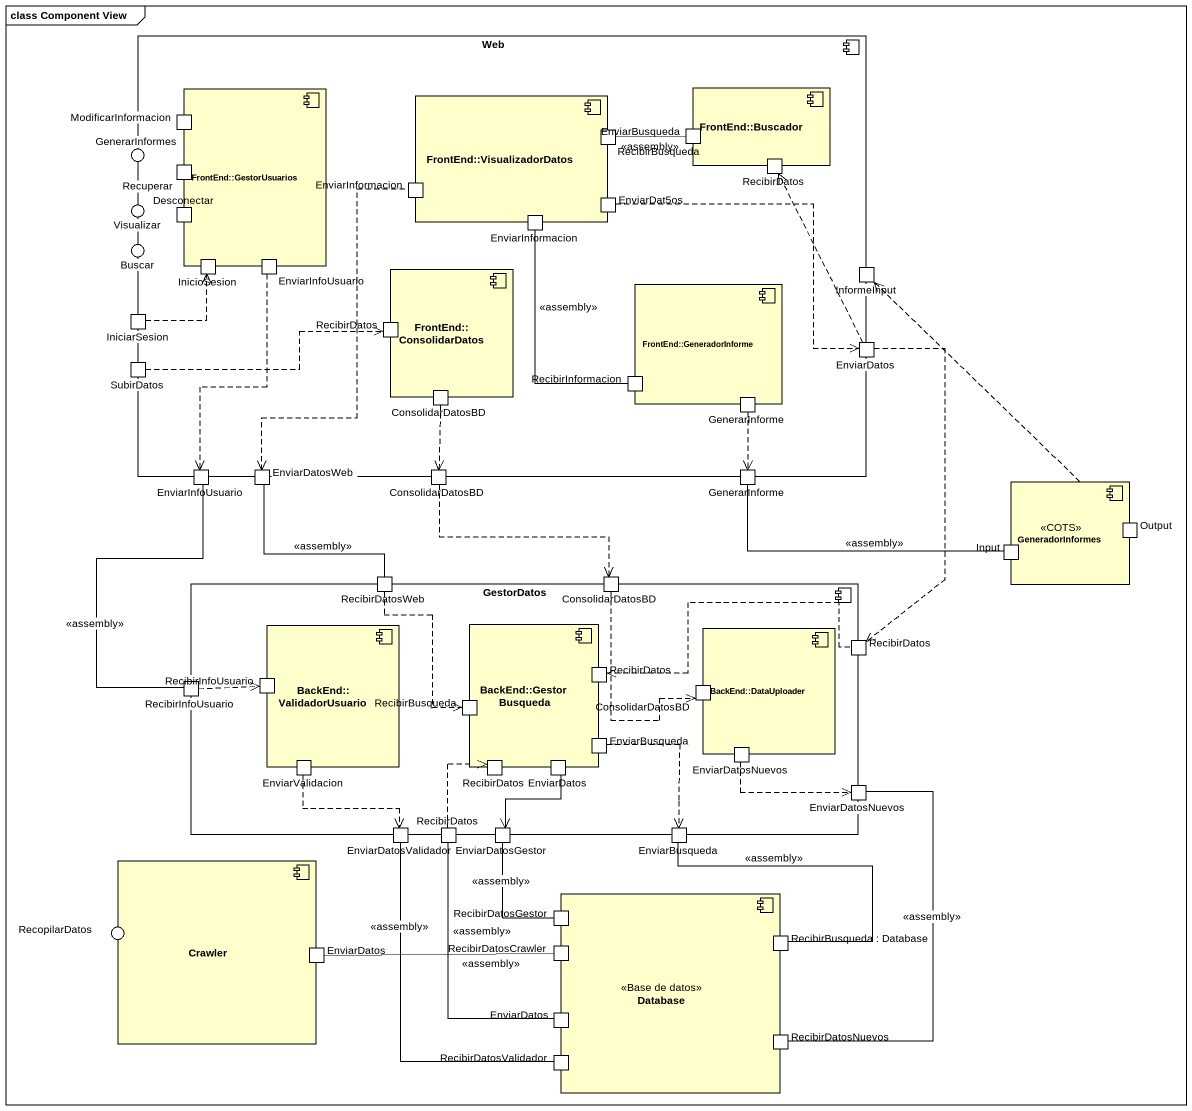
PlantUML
@startuml
mainframe class Component View
component Web {
  component "FrontEnd::GestorUsuarios" as FrontEnd_GestorUsuarios {
    port ModificarInformacion <<Port>>
    port Recuperar <<Port>>
    port Desconectar <<Port>>
    port InicioSesion
    port EnviarInfoUsuario
  }
  component "FrontEnd::Buscador" as FrontEnd_Buscador {
    port EnviarBusqueda
    port RecibirDatos
  }
  component "FrontEnd::VisualizadorDatos" as FrontEnd_VisualizadorDatos {
    port RecibirBusqueda
    port EnviarInformacion <<Port>>
    port "EnviarInformacion" as EnviarInformacion_2 <<Port>>
    port EnviarDat5os <<Port>>
  }
  component "FrontEnd::ConsolidarDatos" as FrontEnd_ConsolidarDatos {
    port "RecibirDatos" as RecibirDatos_2
    port ConsolidarDatosBD
  }
  port InformeInput
  port IniciarSesion
  component "FrontEnd::GeneradorInforme" as FrontEnd_GeneradorInforme {
    port RecibirInformacion <<Port>>
    port GenerarInforme <<Port>>
  }
  port EnviarDatos <<Port>>
  port SubirDatos
  port "EnviarInfoUsuario" as EnviarInfoUsuario_2
  port EnviarDatosWeb
  port "ConsolidarDatosBD" as ConsolidarDatosBD_2
  port "GenerarInforme" as GenerarInforme_2 <<Port>>
}
() GenerarInformes
() Visualizar
() Buscar
component GeneradorInformes <<COTS>> {
  port Output
  port Input
}
component GestorDatos {
  port RecibirDatosWeb
  port "ConsolidarDatosBD" as ConsolidarDatosBD_3
  component "BackEnd::ValidadorUsuario" as BackEnd_ValidadorUsuario {
    port "RecibirInfoUsuario" as RecibirInfoUsuario_2
    port EnviarValidacion
  }
  component "BackEnd::GestorBusqueda" as BackEnd_GestorBusqueda {
    port "RecibirDatos" as RecibirDatos_3
    port "RecibirBusqueda" as RecibirBusqueda_2
    port "RecibirDatos" as RecibirDatos_5
    port "EnviarDatos" as EnviarDatos_2 <<Port>>
    port "EnviarBusqueda" as EnviarBusqueda_2
  }
  component "BackEnd::DataUploader" as BackEnd_DataUploader {
    port "ConsolidarDatosBD" as ConsolidarDatosBD_4
    port EnviarDatosNuevos
  }
  port "RecibirDatos" as RecibirDatos_4
  port RecibirInfoUsuario
  port "EnviarDatosNuevos" as EnviarDatosNuevos_2
  port EnviarDatosValidador
  port "RecibirDatos" as RecibirDatos_6
  port EnviarDatosGestor
  port "EnviarBusqueda" as EnviarBusqueda_3
}
component Crawler {
  port "EnviarDatos" as EnviarDatos_3
}
component "Database" as Database_ <<Base de datos>> {
  port RecibirDatosGestor
  port "RecibirBusqueda : Database" as RecibirBusqueda_3
  port RecibirDatosCrawler
  port "EnviarDatos" as EnviarDatos_4
  port RecibirDatosNuevos
  port RecibirDatosValidador
}
() RecopilarDatos
Web -left- GenerarInformes
Web -left- Visualizar
Web -left- Buscar
Crawler -left- RecopilarDatos
EnviarBusqueda -left- RecibirBusqueda : <<assembly>>
EnviarInformacion_2 -- RecibirInformacion : <<assembly>>
EnviarDat5os .right.> EnviarDatos
EnviarInfoUsuario ..> EnviarInfoUsuario_2
IniciarSesion .up.> InicioSesion
EnviarDatos .up.> RecibirDatos
EnviarDatos ..> RecibirDatos_4
SubirDatos .right.> RecibirDatos_2
ConsolidarDatosBD ..> ConsolidarDatosBD_2
GenerarInforme ..> GenerarInforme_2
EnviarInfoUsuario_2 -- RecibirInfoUsuario : <<assembly>>
EnviarDatosWeb <.up. EnviarInformacion
EnviarDatosWeb -- RecibirDatosWeb : <<assembly>>
ConsolidarDatosBD_2 ..> ConsolidarDatosBD_3
GenerarInforme_2 -right- Input : <<assembly>>
Output .up.> InformeInput
RecibirDatosWeb ..> RecibirBusqueda_2
ConsolidarDatosBD_3 ..> ConsolidarDatosBD_4
RecibirDatos_4 .left.> RecibirDatos_3
RecibirInfoUsuario .right.> RecibirInfoUsuario_2
EnviarValidacion ..> EnviarDatosValidador
RecibirDatos_5 <.. RecibirDatos_6
EnviarDatos_2 --> EnviarDatosGestor
EnviarBusqueda_2 ..> EnviarBusqueda_3
EnviarDatosNuevos .right.> EnviarDatosNuevos_2
EnviarDatosNuevos_2 -- RecibirDatosNuevos : <<assembly>>
EnviarDatosValidador -- RecibirDatosValidador : <<assembly>>
EnviarDatosGestor -- RecibirDatosGestor : <<assembly>>
EnviarBusqueda_3 -- RecibirBusqueda_3 : <<assembly>>
EnviarDatos_3 -right- RecibirDatosCrawler : <<assembly>>
EnviarDatos_4 -up- RecibirDatos_6 : <<assembly>>
@enduml
